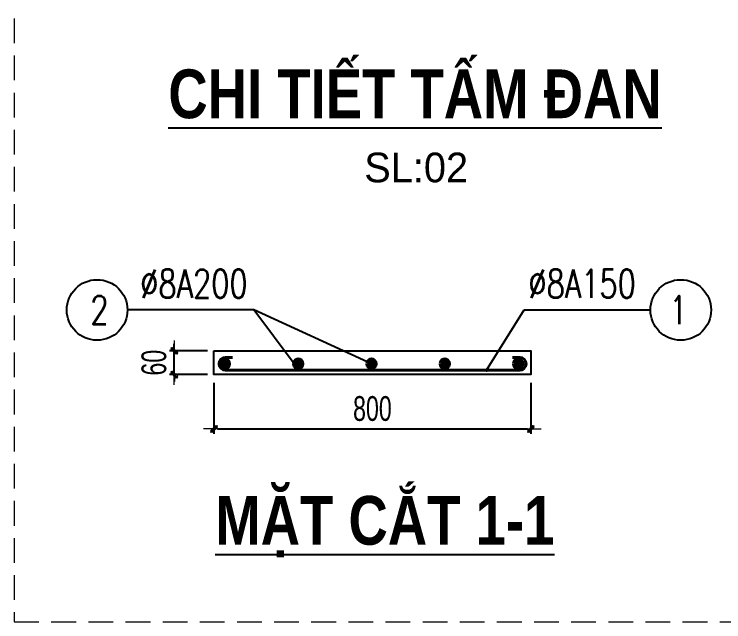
# Model space of a CAD drawing. Header units: millimetres. Extents: x -211129 to 461116, y -574633 to 115.
# Drawn here: x 316286 to 319869, y -541214 to -538145 of the extents above; entities that cross this region are included whole.
import ezdxf
from ezdxf.enums import TextEntityAlignment as Align

# ---------------------------------------------------------------- set-up
doc = ezdxf.new("R2010")
doc.units = ezdxf.units.MM
doc.header["$MEASUREMENT"] = 0
doc.header["$PDMODE"] = 32
doc.linetypes.add('HIDDEN', pattern=[0.375, 0.25, -0.125])
doc.layers.get('Defpoints').update_dxf_attribs({"color": 1})
for name, color, linetype, lineweight in [('LC Dim', 8, 'Continuous', 18), ('LC MANH DUT', 35, 'HIDDEN', 5), ('LC Net dam2', 6, 'Continuous', 40), ('LC Net dam3', 1, 'Continuous', 60), ('LC Net thay', 63, 'Continuous', 25), ('LC Text2', 7, 'Continuous', 25)]:
    doc.layers.add(name, color=color, linetype=linetype, lineweight=lineweight)
doc.styles.add('HOATBIF', font='hoatbif.shx', dxfattribs={"width": 0.7})
doc.styles.add('LC 1', font='VHAVANB.TTF')
doc.styles.add('LC 3', font='vnsimli.shx', dxfattribs={"width": 0.75})
doc.styles.add('LC3', font='VHARIALB.TTF', dxfattribs={"width": 0.8})
doc.dimstyles.new('1-100(1-50)', dxfattribs={"dimscale": 50, "dimtxt": 2.5, "dimasz": 0.35, "dimexe": 0.5, "dimexo": 0, "dimgap": 0.8, "dimtad": 1, "dimdec": 0, "dimzin": 0, "dimdsep": 46, "dimtxsty": 'HOATBIF', "dimblk1": 'DOT', "dimblk2": 'DOT', "dimsah": 1, "dimcen": -1, "dimdle": 1, "dimclrd": 256, "dimclre": 256, "dimclrt": 4, "dimadec": 3, "dimazin": 2, "dimtfac": 0.333333, "dimtdec": 0, "dimtix": 1, "dimtmove": 2, "dimatfit": 3, "dimldrblk": 'DOT', "dimfxl": 1, "dimtvp": 0.833333, "dimtolj": 1, "dimtzin": 0, "dimarcsym": 0})

# ---------------------------------------------------------------- blocks, each defined once
blk = doc.blocks.new('TIEUDE1')
at = {"layer": 'LC Text2', "color": 7, "style": 'LC 1'}
blk.add_attdef('TIªU§Ò', text='', height=5, dxfattribs=at).set_placement((0, 0), align=Align.BOTTOM_CENTER)
blk.add_attdef('TL', text='', height=3, dxfattribs=at).set_placement((0, -2), align=Align.TOP_CENTER)
blk = doc.blocks.new('theptron1')
at = {"layer": 'LC Net dam3'}
for p, q in [((-0.5, 0), (0.5, 0)), ((-0.354, 0.354), (0.354, -0.354)), ((0.354, 0.354), (-0.354, -0.354)), ((0, 0.5), (0, -0.5))]:
    blk.add_line(p, q, dxfattribs=at)
blk.add_circle((0, 0), 0.5, dxfattribs=at)
blk = doc.blocks.new('*U719')
at = {"layer": 'LC Dim', "xscale": -40.00000000046566, "yscale": 40.00000000046566, "zscale": 40.00000000046566, "rotation": 180}
blk.add_blockref('theptron1', (0, 0), dxfattribs=at)
blk = doc.blocks.new('*U720')
at = {"layer": 'LC Dim', "color": 0, "linetype": 'ByBlock', "lineweight": -2, "transparency": 16777216}
for p in [(0, 0), (370, 0), (740, 0), (1110, 0), (1480, 0)]:
    blk.add_blockref('*U719', p, dxfattribs=at)
blk = doc.blocks.new('DOT')
at = {"layer": 'LC Dim'}
blk.add_line((-3, 0), (3, 0), dxfattribs=at)
at = {"layer": 'LC Dim', "color": 4}
blk.add_line((-1, -1), (1, 1), dxfattribs=at)
blk.add_lwpolyline([(0.5, 1), (-1, -0.5), (-0.5, -1), (1, 0.5)], close=True, dxfattribs=at)
blk = doc.blocks.new('*D1144')
at = {"layer": 'Defpoints', "color": 0, "ltscale": 2, "transparency": 16777216}
for p in [(317294.4, -540006.4), (318894.4, -540006.4), (318894.4, -540240.1)]:
    blk.add_point(p, dxfattribs=at)
at = {"layer": 'LC Dim', "lineweight": -2, "ltscale": 2, "transparency": 16777216}
for p, q in [((317294.4, -540006.4), (317294.4, -540265.1)), ((318894.4, -540006.4), (318894.4, -540265.1)), ((317311.9, -540240.1), (318876.9, -540240.1))]:
    blk.add_line(p, q, dxfattribs=at)
at = {"layer": 'LC Dim', "lineweight": -2, "ltscale": 2, "transparency": 16777216, "xscale": 17.5, "yscale": 17.5, "zscale": 17.5, "rotation": 180}
blk.add_blockref('DOT', (317294.4, -540240.1), dxfattribs=at)
at = {"layer": 'LC Dim', "lineweight": -2, "ltscale": 2, "transparency": 16777216, "xscale": 17.5, "yscale": 17.5, "zscale": 17.5}
blk.add_blockref('DOT', (318894.4, -540240.1), dxfattribs=at)
at = {"layer": 'LC Dim', "color": 4, "ltscale": 2, "transparency": 16777216, "insert": (318094.4, -540137.6), "char_height": 125, "attachment_point": 5, "style": 'HOATBIF'}
blk.add_mtext('\\A1;800', dxfattribs=at)
blk = doc.blocks.new('_Dot')
at = {"color": 0, "linetype": 'ByBlock', "lineweight": -2}
blk.add_line((-0.5, 0), (-1, 0), dxfattribs=at)
at = {"color": 0, "linetype": 'ByBlock', "const_width": 0.5}
blk.add_lwpolyline([(-0.25, 0, 1), (0.25, 0, 1)], format="xyb", close=True, dxfattribs=at)
blk = doc.blocks.new('*D1145')
at = {"layer": 'Defpoints', "color": 0, "ltscale": 2, "transparency": 16777216}
for p in [(317094.1, -539845.2), (317261.3, -539845.2), (317261.3, -539965.2)]:
    blk.add_point(p, dxfattribs=at)
at = {"layer": 'LC Dim', "lineweight": -2, "ltscale": 2, "transparency": 16777216}
for p, q in [((317261.3, -539845.2), (317069.1, -539845.2)), ((317094.1, -539827.7), (317094.1, -539810.2)), ((317094.1, -539965.2), (317094.1, -539845.2)), ((317261.3, -539965.2), (317069.1, -539965.2)), ((317094.1, -539982.7), (317094.1, -540000.2))]:
    blk.add_line(p, q, dxfattribs=at)
at = {"layer": 'LC Dim', "lineweight": -2, "ltscale": 2, "transparency": 16777216, "xscale": 17.5, "yscale": 17.5, "zscale": 17.5}
for p, rotation in [((317094.1, -539845.2), 270), ((317094.1, -539965.2), 90)]:
    blk.add_blockref('DOT', p, dxfattribs=dict(at, rotation=rotation))
at = {"layer": 'LC Dim', "color": 4, "ltscale": 2, "transparency": 16777216, "insert": (316991.6, -539905.2), "char_height": 125, "attachment_point": 5, "rotation": 90, "style": 'HOATBIF'}
blk.add_mtext('\\A1;60', dxfattribs=at)

msp = doc.modelspace()

# ---------------------------------------------------------------- linework, layer by layer
at = {"layer": 'LC MANH DUT', "ltscale": 500}
for p, q in [((316285.7, -531791.2), (316285.7, -541214.3)), ((316285.7, -541214.3), (320416.3, -541214.3))]:
    msp.add_line(p, q, dxfattribs=at)
at = {"layer": 'LC Net dam2'}
msp.add_lwpolyline([(317388.6, -539878.9), (317352.5, -539878.9, 1), (317352.5, -539943.1), (318838.5, -539943.1, 1), (318838.5, -539878.9), (318802.4, -539878.9)], format="xyb", dxfattribs=at)
at = {"layer": 'LC Net thay', "ltscale": 200}
msp.add_lwpolyline([(317294.4, -539845.2), (318894.4, -539845.2), (318894.4, -539965.2), (317294.4, -539965.2)], close=True, dxfattribs=at)
at = {"layer": 'LC Text2', "linetype": 'ByBlock'}
for centre in [(316704.3, -539638.9), (319651.3, -539638.9)]:
    msp.add_circle(centre, 153, dxfattribs=at)

# ---------------------------------------------------------------- block references
at = {"layer": 'LC Dim'}
msp.add_blockref('*U720', (317349.8, -539911), dxfattribs=at)
at = {"layer": 'LC Text2'}
ref = msp.add_blockref('TIEUDE1', (318315.4, -538744), dxfattribs=dict(at, xscale=-50.00000000009664, yscale=50.00000000009664, zscale=50.00000000009664))
ref.add_attrib('TIªU§Ò', '%%Uchi tiÕt tÊm ®an', dxfattribs={"color": 7, "height": 246.221, "style": 'LC3', "width": 0.8}).set_placement((318309.5, -538744), align=Align.BOTTOM_CENTER)
ref.add_attrib('TL', 'sl:02', dxfattribs={"color": 7, "height": 150, "style": 'LC 1'}).set_placement((318315.4, -538844), align=Align.TOP_CENTER)
ref = msp.add_blockref('TIEUDE1', (318163, -540898.6), dxfattribs=dict(at, xscale=-50.00000000009664, yscale=50.00000000009664, zscale=50.00000000009664))
ref.add_attrib('TIªU§Ò', '%%UmÆt c¾t 1-1', dxfattribs={"color": 7, "height": 246.221, "style": 'LC3', "width": 0.8}).set_placement((318157.1, -540898.6), align=Align.BOTTOM_CENTER)

# ---------------------------------------------------------------- texts
at = {"layer": 'LC Text2', "linetype": 'ByBlock', "style": 'LC 3', "width": 0.75}
for s, p in [('%%C8A200', (316922, -539577.9)), ('%%C8A150', (318882, -539577.9))]:
    msp.add_text(s, height=143, dxfattribs=at).set_placement(p)
for s, p in [('2', (316716.2, -539638.9)), ('1', (319639.3, -539638.9))]:
    msp.add_text(s, height=143, dxfattribs=at).set_placement(p, align=Align.MIDDLE_CENTER)

# ---------------------------------------------------------------- dimensions: what is measured, and where the dimension line sits
at = {"layer": 'LC Dim', "ltscale": 2}
dim = msp.add_linear_dim(base=(317094.1, -539845.2), p1=(317261.3, -539965.2), p2=(317261.3, -539845.2), angle=90, dimstyle='1-100(1-50)', override={"dimlfac": 0.5}, dxfattribs=at)
dim.commit()
dim.dimension.update_dxf_attribs({"geometry": '*D1145', "text_midpoint": (316991.6, -539905.2)})
dim = msp.add_linear_dim(base=(318894.4, -540240.1), p1=(317294.4, -540006.4), p2=(318894.4, -540006.4), dimstyle='1-100(1-50)', override={"dimlfac": 0.5}, dxfattribs=at)
dim.commit()
dim.dimension.update_dxf_attribs({"geometry": '*D1144', "text_midpoint": (318094.4, -540137.6)})

# ---------------------------------------------------------------- leaders
for points in [[(317699.8, -539911), (317495, -539638.9), (316857.3, -539638.9)], [(318089.8, -539911), (317495, -539638.9), (317026.5, -539638.9)], [(318671.3, -539943.1), (318860.6, -539638.9), (319498.3, -539638.9)]]:
    msp.add_leader(points, dimstyle='1-100(1-50)', dxfattribs=at)

doc.saveas('drawing.dxf')
